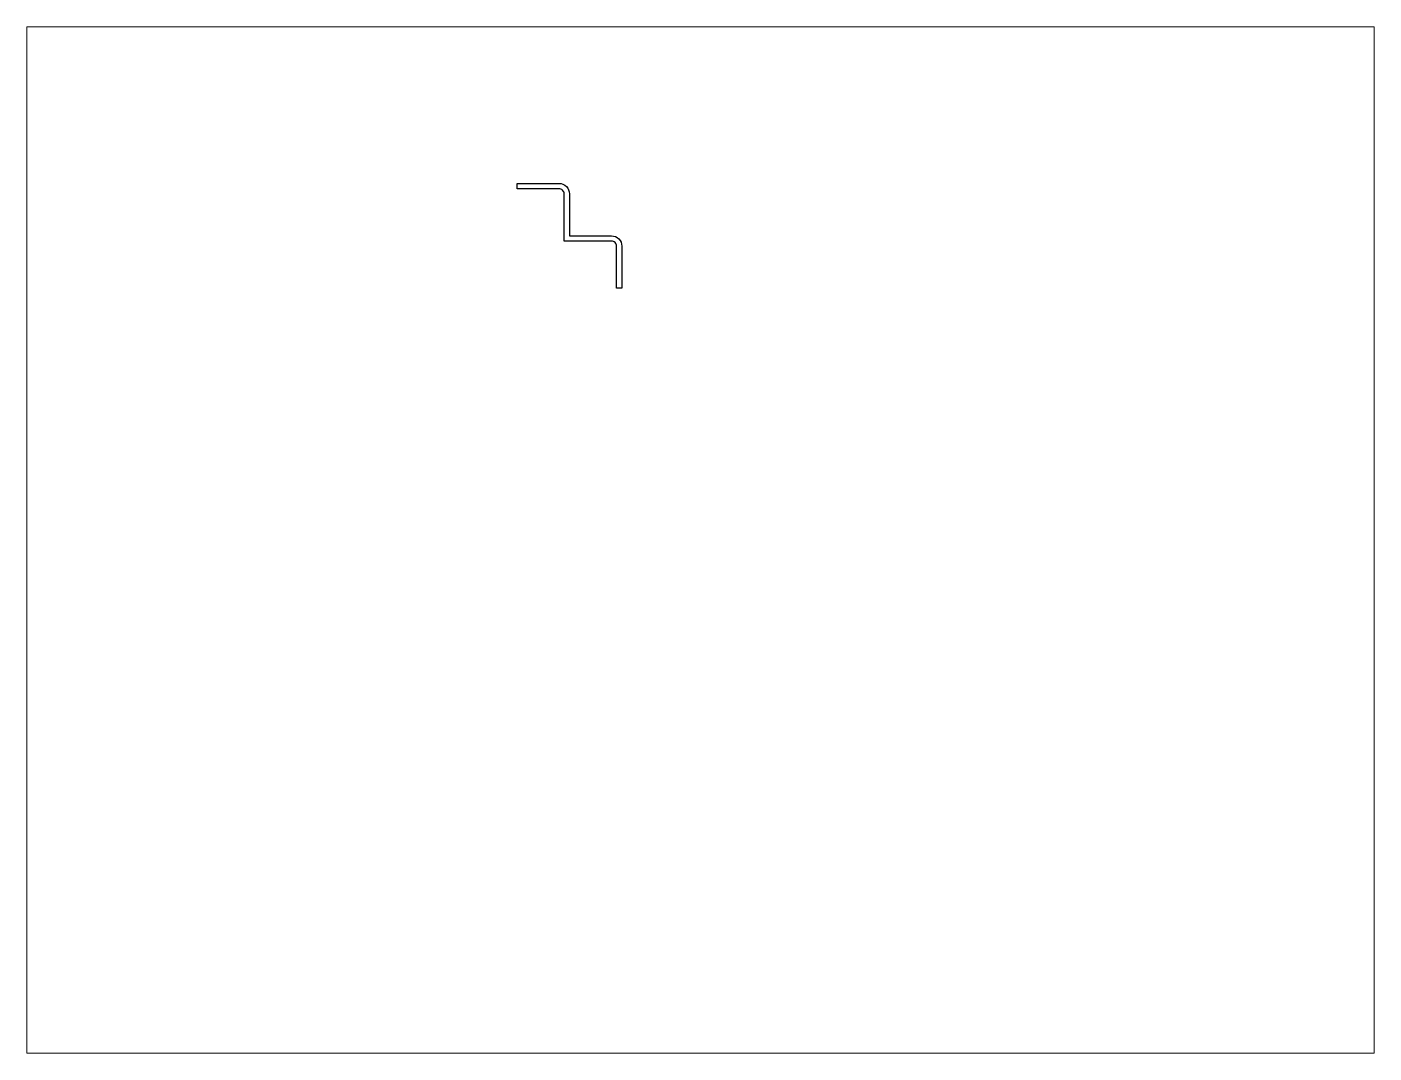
# Paper-space layout 'Layout1' of a CAD drawing. Extents: x 27 to 240, y 20 to 183.
# The model-space entities are those that its viewports show. They can reach past a viewport. Long polylines and large blocks are cut down to what shows.
import ezdxf

# ---------------------------------------------------------------- set-up
doc = ezdxf.new("R2010")
doc.units = 0
doc.header["$LTSCALE"] = 15
doc.layers.get('0').update_dxf_attribs({"linetype": 'CONTINUOUS'})

msp = doc.modelspace()

# ---------------------------------------------------------------- linework, layer by layer
at = {"color": 0, "linetype": 'CONTINUOUS', "ltscale": 0.05}
msp.add_lwpolyline([(151.48, 229.42, 0.414214), (149.98, 230.92), (137.98, 230.92), (137.98, 232.42), (149.98, 232.42, -0.414214), (152.98, 229.42), (152.98, 217.42), (164.98, 217.42, -0.414214), (167.98, 214.42), (167.98, 202.42), (166.48, 202.42), (166.48, 214.42, 0.414214), (164.98, 215.92), (151.48, 215.92)], format="xyb", close=True, dxfattribs=at)

psp = doc.layouts.get("Layout1")

# ---------------------------------------------------------------- viewports
at = {"layer": '0', "color": 0, "linetype": 'BYBLOCK', "ltscale": 0.05}
psp.add_viewport(center=(133.35, 101.6), size=(213.36, 162.56), view_center_point=(190.51, 130.3), view_height=293.8955, dxfattribs=at)

doc.saveas('drawing.dxf')
